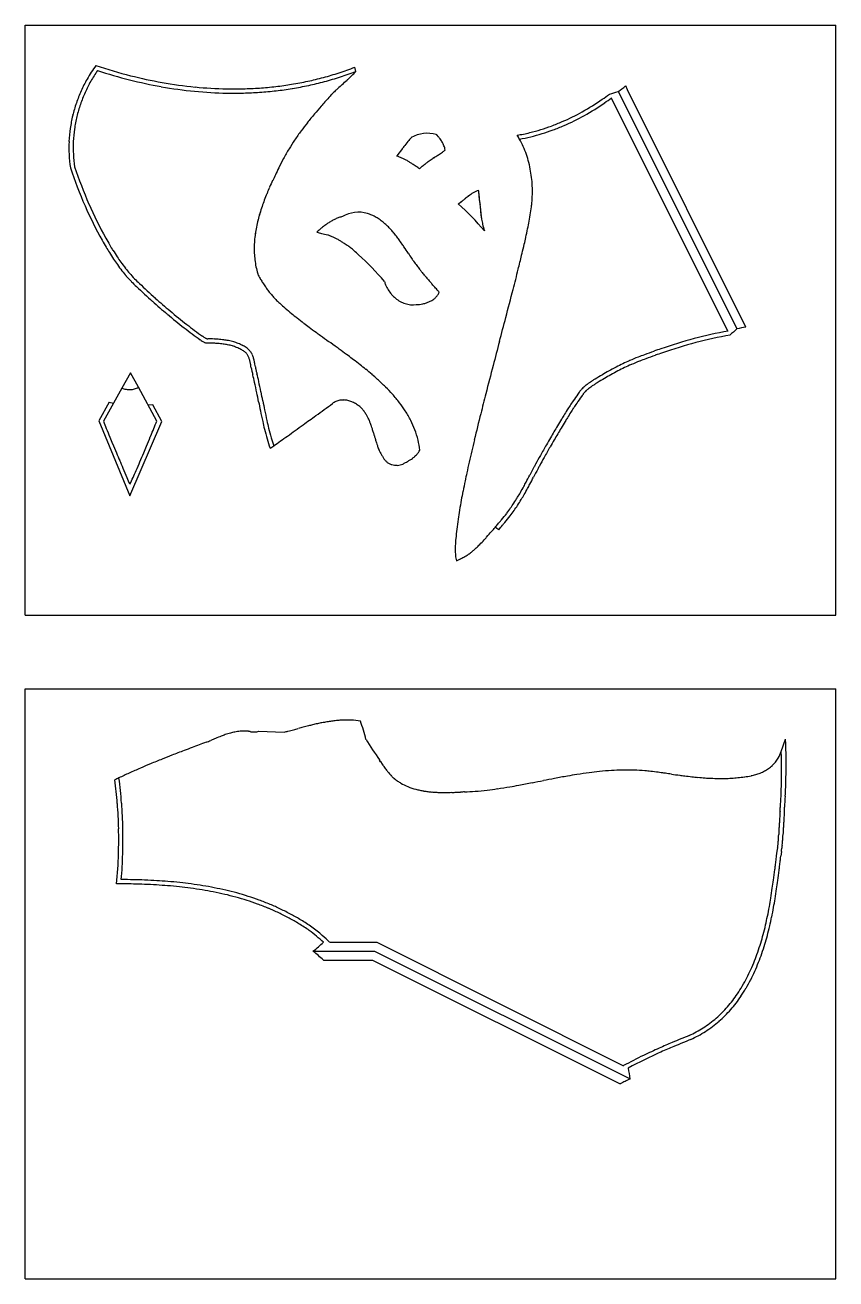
# Model space of a CAD drawing. Header units: millimetres. Extents: x -1311 to 1331, y -6604 to 91.
# Drawn here: x -48 to 1052, y -3204 to -1504 of the extents above; entities that cross this region are included whole.
import ezdxf

# ---------------------------------------------------------------- set-up
doc = ezdxf.new("R2010")
doc.units = ezdxf.units.MM
doc.layers.add('CUT', color=4, linetype='Continuous', lineweight=25, true_color=0x00ffff)

msp = doc.modelspace()

# ---------------------------------------------------------------- linework, layer by layer
at = {"layer": 'CUT'}
for p, q in [((-47.7, -2304.4), (-47.7, -1504.4)), ((-47.7, -1504.4), (1052.3, -1504.4)), ((1052.3, -2304.4), (1052.3, -1504.4)), ((401, -1567.2), (399.5, -1561.5)), ((756.9, -1594.3), (759.5, -1599.6)), ((769.4, -1592.4), (767.1, -1587)), ((930.2, -1914), (769.4, -1592.4)), ((905.9, -1919.4), (747.8, -1603.3)), ((759.5, -1599.6), (917.9, -1916.3)), ((95.2, -1975.7), (83.7, -1996.5)), ((106, -1995.5), (95.2, -1975.7)), ((83.7, -1996.5), (58.6, -2041.5)), ((131.1, -2041.4), (106, -1995.5)), ((66.4, -2015.6), (52.2, -2041)), ((66.4, -2015.6), (72.2, -2017)), ((125.5, -2019.1), (119.3, -2019.8)), ((138.1, -2042.1), (125.5, -2019.1)), ((52.2, -2041), (94.6, -2142.6)), ((94.6, -2142.6), (138.1, -2042.1)), ((-47.7, -2304.4), (1052.3, -2304.4)), ((-47.7, -3204.4), (-47.7, -2404.4)), ((-47.7, -2404.4), (1052.3, -2404.4)), ((1052.3, -3204.4), (1052.3, -2404.4)), ((268.8, -2461.9), (303.9, -2463)), ((978, -2489.4), (983.8, -2472.7)), ((971.9, -2630.6), (972.6, -2624.3)), ((978.4, -2625.1), (977.6, -2631.3)), ((365.6, -2748), (429.5, -2748)), ((429.5, -2748), (764.2, -2915.3)), ((343, -2760.1), (426.6, -2760.1)), ((426.6, -2760.1), (773, -2933.2)), ((357.2, -2772.1), (423.8, -2772.1)), ((423.8, -2772.1), (759.7, -2940.1)), ((-47.7, -3204.4), (1052.3, -3204.4))]:
    msp.add_line(p, q, dxfattribs=at)
for centre, radius, start, end in [((199, -1669.6), 186.7, 143.7786, 150.5211), ((254.3, -941.9), 650.8, 251.557, 255.8849), ((251.9, -1182), 407.3, 288.0934, 291.2611), ((202.5, -1671.6), 190.8, 150.5211, 155.8725), ((202.5, -1671.6), 185, 150.5211, 155.8725), ((199, -1669.6), 180.9, 145.1091, 150.5211), ((254.3, -941.9), 656.6, 251.931, 255.8849), ((245.3, -977.5), 619.9, 255.8849, 259.9542), ((245.3, -977.5), 614.1, 255.8849, 259.9542), ((241.5, -1142.7), 447.9, 279.31, 282.1596), ((245.5, -1161.2), 429, 282.1596, 285.0705), ((247.7, -1169.1), 420.8, 285.0705, 288.0934), ((247.7, -1169.1), 426.6, 285.0705, 288.0934), ((251.9, -1182), 413.1, 288.0934, 291.1653), ((-352.1, -770), 1097.2, 312.0364, 312.4938), ((233.1, -1408.7), 231, 312.4938, 313.4907), ((256.9, -1433.9), 196.3, 313.4907, 315.5678), ((308.5, -1484.4), 124.2, 315.5678, 318.1798), ((203.5, -1672), 191.8, 155.8725, 161.1671), ((203.5, -1672), 186, 155.8725, 161.1671), ((241.1, -1001), 596.1, 259.9542, 264.3444), ((241.1, -1001), 590.3, 259.9542, 264.3444), ((236.1, -1052), 544.8, 264.3444, 268.9367), ((236.1, -1052), 539, 264.3444, 268.9367), ((235.7, -1071.6), 525.1, 268.9367, 271.4031), ((235.7, -1071.6), 519.3, 268.9367, 271.4031), ((236.3, -1097.1), 493.8, 271.4031, 273.9318), ((236.3, -1097.1), 499.6, 271.4031, 273.9318), ((237.2, -1109.4), 481.5, 273.9318, 276.5884), ((237.2, -1109.4), 487.3, 273.9318, 276.5884), ((239.8, -1132.3), 458.5, 276.5884, 279.31), ((239.8, -1132.3), 464.3, 276.5884, 279.31), ((241.5, -1142.7), 453.7, 279.31, 282.1596), ((245.5, -1161.2), 434.8, 282.1596, 285.0705), ((498.7, -1724.4), 181.3, 133.8138, 136.0469), ((525.7, -1752.5), 220.3, 132.6557, 133.8138), ((898.4, -2157), 770.2, 132.0364, 132.6557), ((518.8, -1293.1), 379.7, 304.7472, 306.5872), ((637.1, -1234), 379.7, 286.5429, 288.3899), ((540.5, -1282.3), 379.7, 304.7403, 306.6343), ((203, -1671.9), 191.4, 161.1671, 166.4682), ((203, -1671.9), 185.6, 161.1671, 166.4682), ((790, -1997.3), 580.2, 138.7293, 140.0703), ((941.7, -2130.4), 782.1, 137.5741, 138.7293), ((453.6, -1680.8), 118.5, 136.0469, 138.8088), ((544.7, -1329), 335.5, 299.1736, 304.6235), ((544.7, -1329), 341.3, 299.1736, 304.6246), ((518.8, -1293.1), 385.5, 304.7463, 306.4337), ((201.6, -1671.5), 189.9, 166.4682, 171.8508), ((201.6, -1671.5), 184.1, 166.4682, 171.8508), ((739.5, -1955.1), 514.5, 140.0703, 141.7926), ((561.6, -1359.3), 300.8, 293.4221, 299.1736), ((561.6, -1359.3), 306.6, 293.4221, 299.1736), ((196.8, -1670.8), 185.1, 171.8508, 177.3057), ((196.8, -1670.8), 179.3, 171.8508, 177.3057), ((630.9, -1871.1), 377.2, 143.7116, 146.0361), ((661, -1893.2), 414.5, 141.7926, 143.7116), ((575.4, -1395.9), 261.7, 283.6134, 287.0474), ((573, -1388.1), 269.9, 287.0474, 290.2833), ((573, -1388.1), 275.6, 287.0474, 290.2833), ((567, -1371.8), 287.2, 290.2833, 293.4221), ((567, -1371.8), 293, 290.2833, 293.4221), ((193.6, -1670.7), 181.8, 177.3057, 182.9542), ((193.6, -1670.7), 176, 177.3057, 182.9542), ((581.6, -1838), 317.8, 146.0361, 148.5686), ((841.9, -1963.8), 477.4, 140.8295, 141.8991), ((708.5, -1855.2), 305.3, 139.492, 140.8295), ((498.5, -1697.1), 46, 75.2344, 118.8151), ((225.2, -1893.6), 373.2, 39.5625, 40.2032), ((225.2, -1893.6), 373.3, 39.5628, 40.2032), ((446, -1711.1), 86.8, 38.2337, 39.5625), ((446, -1711.1), 86.8, 38.2344, 39.5628), ((457.1, -1702.4), 72.7, 35.5049, 38.2337), ((457.1, -1702.4), 72.7, 35.5065, 38.2344), ((479.7, -1686.3), 45, 32.0345, 35.5049), ((485.9, -1682.4), 37.7, 26.9764, 32.0345), ((494.6, -1678), 27.9, 21.0995, 26.9764), ((578.8, -1410.1), 247.1, 279.5733, 283.6134), ((515.2, -1719.6), 123.7, 29.3171, 32.1924), ((578.8, -1410.1), 252.9, 280.0816, 283.6134), ((515.2, -1719.6), 123.7, 24.0678, 29.3171), ((575.4, -1395.9), 267.5, 283.6134, 287.0474), ((186.7, -1671), 174.9, 182.9542, 188.8851), ((186.7, -1671), 169.1, 182.9542, 188.7176), ((561.8, -1825.9), 294.6, 148.5686, 151.5182), ((2282.4, -3073), 2295.4, 142.4332, 142.7001), ((2282.4, -3073), 2295.4, 142.4332, 142.7001), ((434, -1748.4), 70.1, 67.8722, 71.3516), ((917.4, -2023), 573.3, 141.8991, 142.4332), ((121, -1106.6), 694.9, 303.9268, 304.3688), ((121.1, -1106.7), 694.8, 303.9268, 304.3688), ((326.1, -1406.4), 331.7, 304.3688, 305.4471), ((326.1, -1406.4), 331.7, 304.3688, 305.4471), ((419.5, -1537.6), 170.7, 305.4471, 306.9504), ((497.3, -1677), 25, 13.786, 21.0995), ((500.2, -1676.2), 22, 5.9806, 13.786), ((506.6, -1723.5), 133.2, 19.0083, 24.0678), ((501.4, -1725.3), 138.7, 14.3321, 19.0083), ((617.4, -1493.9), 637.2, 198.6909, 203.6361), ((617.4, -1493.9), 631.4, 198.7363, 203.6361), ((1100.7, -2097.4), 897.9, 153.5907, 154.2635), ((529.3, -1808.2), 257.6, 151.5182, 154.6725), ((429.4, -1759.9), 82.5, 64.6636, 67.8722), ((425.7, -1767.6), 91, 62.0438, 64.6636), ((413.7, -1790.3), 116.8, 59.731, 62.0438), ((404.5, -1806.1), 135, 58.0344, 59.731), ((369.6, -1861.9), 200.8, 56.6433, 58.0344), ((344.2, -1900.6), 247.2, 55.8554, 56.6433), ((122.8, -2226.9), 641.4, 55.3663, 55.8554), ((556.4, -1776.2), 103.4, 129.1534, 131.8799), ((581.8, -1807.4), 143.6, 126.8399, 129.1534), ((599.9, -1831.5), 173.8, 125.3727, 126.8399), ((699, -1971.1), 345, 124.3313, 125.3727), ((699, -1971.1), 345, 124.3312, 125.3726), ((932.7, -2313.2), 759.3, 123.9268, 124.3313), ((932.8, -2313.3), 759.5, 123.9268, 124.3312), ((490.3, -1728.1), 150.1, 9.8373, 14.3321), ((742, -1925.8), 500.3, 155.1, 156.2618), ((815, -1959.7), 580.7, 154.2635, 155.1), ((484.7, -1729.1), 155.8, 5.6597, 9.8373), ((474.5, -1730.1), 166.1, 1.613, 5.6597), ((597.4, -1863.2), 342.7, 157.5885, 159.261), ((597.4, -1863.2), 342.7, 157.5888, 159.2615), ((635, -1878.8), 383.4, 156.2616, 157.5885), ((635, -1878.8), 383.4, 156.2618, 157.5888), ((605.5, -1805.5), 86.5, 124.0845, 127.2243), ((605.5, -1805.5), 86.4, 124.0827, 127.2232), ((584.6, -1774.7), 49.2, 119.9217, 124.0845), ((580.7, -1767.8), 41.3, 113.7985, 119.9217), ((577, -1759.5), 32.2, 106.8554, 113.7985), ((346.4, -1754.9), 222.8, 5.4771, 6.7562), ((-19, -1789.9), 589.9, 4.691, 5.4771), ((-19, -1789.9), 590, 4.691, 5.4771), ((470.2, -1730.2), 170.4, 357.7625, 1.613), ((568.8, -1515.1), 584.1, 203.6361, 208.7612), ((568.8, -1515.1), 578.3, 203.6361, 208.756), ((513.5, -1832.3), 253.3, 161.1164, 163.3641), ((513.5, -1832.3), 253.3, 161.1173, 163.3655), ((537.3, -1840.5), 278.5, 159.261, 161.1164), ((537.3, -1840.5), 278.5, 159.2615, 161.1173), ((502.5, -1691.3), 67.1, 304.067, 306.8243), ((265.4, -2048.7), 408.1, 40.5618, 47.6943), ((443, -1611.8), 166.4, 306.8243, 308.5748), ((442.9, -1611.7), 166.4, 306.8246, 308.5751), ((264.4, -1387.9), 452.7, 308.5748, 308.8378), ((264.2, -1387.6), 453.1, 308.5751, 308.8378), ((893.6, -2169.4), 550.6, 128.6216, 128.8378), ((893.2, -2168.9), 549.9, 128.6213, 128.8378), ((701.1, -1928.4), 242.1, 128.0444, 128.6216), ((701, -1928.3), 242, 128.0438, 128.6213), ((625.8, -1832.2), 119.9, 127.2243, 128.0444), ((625.7, -1832.1), 119.9, 127.2232, 128.0438), ((-1586.5, -1918.6), 2162.7, 4.6045, 4.691), ((-1587.2, -1918.6), 2163.4, 4.6045, 4.691), ((1751.5, -1649.7), 1186.2, 184.6045, 184.7623), ((1751.3, -1649.7), 1185.9, 184.6045, 184.7623), ((1199, -1695.8), 631.7, 184.7623, 185.1038), ((1198.9, -1695.8), 631.6, 184.7623, 185.1039), ((246.2, -1696.1), 396.8, 350.899, 352.4224), ((464.5, -1730), 176.1, 353.9746, 357.7625), ((473.7, -1820.4), 211.8, 163.3641, 165.8223), ((473.7, -1820.4), 211.7, 163.3655, 165.8242), ((403.7, -1832.5), 71.8, 115.0961, 118.9952), ((401.2, -1827.1), 65.9, 110.4655, 115.0961), ((398, -1818.5), 56.6, 105.4699, 110.4655), ((405, -1804.2), 46, 75.2344, 118.8151), ((396.4, -1820.8), 64.3, 65.758, 71.5849), ((395.7, -1822.3), 66, 60.0049, 65.758), ((394.3, -1824.7), 68.8, 54.7123, 60.0049), ((910.2, -1721.6), 341.7, 185.1038, 185.568), ((910.2, -1721.6), 341.7, 185.1039, 185.5682), ((822, -1730.1), 253.2, 185.568, 187.2381), ((822, -1730.1), 253.1, 185.5682, 187.2384), ((720.1, -1743.1), 150.5, 187.2381, 189.4046), ((697.3, -1746.9), 127.3, 189.4046, 192.5471), ((157.2, -1681.9), 487, 349.5239, 350.899), ((429.6, -1810.8), 166.5, 168.7303, 171.875), ((429.5, -1810.8), 166.5, 168.7324, 171.8774), ((457.2, -1816.3), 194.8, 165.8223, 168.7303), ((457.2, -1816.3), 194.7, 165.8242, 168.7324), ((462, -1911.6), 170.3, 130.1465, 131.9809), ((437.5, -1882.6), 132.3, 128.0654, 130.1465), ((428.9, -1871.6), 118.4, 125.451, 128.0654), ((415.8, -1853.2), 95.8, 122.5445, 125.451), ((410.9, -1845.5), 86.7, 118.9952, 122.5445), ((388.4, -1833.1), 79, 49.7753, 54.7123), ((383.4, -1839), 86.7, 45.6807, 49.7753), ((367.5, -1855.2), 109.5, 42.0362, 45.6807), ((355.8, -1865.8), 125.3, 39.2744, 42.0362), ((667.4, -1753.5), 96.7, 192.5473, 197.9177), ((-91.4, -1632.2), 740.5, 347.5235, 348.4485), ((97.4, -1670.8), 547.8, 348.4485, 349.5239), ((625.1, -1470.7), 654.9, 209.8055, 210.7542), ((625.1, -1470.7), 649.1, 209.8101, 210.7542), ((399.7, -1807.7), 136.5, 175.5052, 179.3714), ((418.1, -1809.1), 155, 171.875, 175.5027), ((418.1, -1809.1), 155, 171.8774, 175.5052), ((407.2, -1592.9), 201, 252.9137, 254.8039), ((446.4, -1448.4), 350.7, 254.8039, 256.2348), ((340.5, -1855.5), 70.1, 67.8722, 71.3516), ((335.9, -1866.9), 82.5, 64.6636, 67.8722), ((332.2, -1874.7), 91, 62.0438, 64.6636), ((320.1, -1897.4), 116.8, 59.731, 62.0438), ((310.9, -1913.2), 135, 58.0344, 59.731), ((276.1, -1969), 200.8, 56.6433, 58.0344), ((250.6, -2007.7), 247.2, 55.8554, 56.6433), ((317.9, -1896.8), 174.3, 36.9327, 39.2744), ((289.5, -1918.2), 209.8, 35.3788, 36.9327), ((165.6, -2006.1), 361.7, 34.1954, 35.3788), ((-855.6, -1455.9), 1524.8, 346.4241, 346.8989), ((-228.5, -1601.9), 881, 346.8989, 347.5235), ((419, -1593.3), 415.2, 210.7542, 211.943), ((367.7, -1625.2), 354.7, 211.943, 213.629), ((419, -1593.3), 409.4, 210.7542, 211.943), ((367.7, -1625.2), 348.9, 211.943, 213.629), ((296.6, -1672.5), 263.5, 213.629, 215.569), ((392.5, -1807.6), 129.3, 179.3714, 183.6725), ((382.2, -1808.3), 119, 183.6725, 188.1564), ((29.3, -2334), 641.4, 55.3663, 55.8554), ((225.4, -2008.6), 263.3, 48.8215, 50.2249), ((130.1, -2117.6), 408.1, 47.6943, 48.8215), ((130.1, -2117.6), 408.1, 40.6145, 47.6943), ((194.5, -1986.5), 326.8, 33.7247, 34.1954), ((-3669.4, -4565.8), 4972.5, 33.604, 33.7247), ((1127.5, -1378.3), 786.9, 213.604, 214.1979), ((-40822.8, 8326.9), 42671.9, 346.22255, 346.24855), ((-283.3, -1594.1), 936, 346.2486, 346.4241), ((296.6, -1672.5), 269.3, 213.629, 215.569), ((273.4, -1689.2), 240.7, 215.569, 218.0272), ((273.4, -1689.2), 234.9, 215.569, 218.0272), ((239.5, -1715.7), 191.9, 218.0272, 220.747), ((379, -1808.7), 115.8, 188.1564, 192.893), ((376.3, -1809.4), 113, 192.8917, 197.6882), ((721.6, -1654.1), 296.2, 214.1979, 215.166), ((672, -1689), 235.5, 215.166, 216.9453), ((604.1, -1740.1), 150.5, 216.9453, 219.1708), ((606.2, -1747.1), 147.8, 216.5687, 218.3852), ((-3313.1, -853.4), 4055.2, 345.5858, 345.9844), ((239.5, -1715.7), 197.7, 218.0272, 220.747), ((227.6, -1725.9), 182, 220.747, 223.9789), ((227.6, -1725.9), 176.2, 220.747, 223.9789), ((210.6, -1742.4), 158.3, 223.9789, 227.4278), ((210.6, -1742.4), 152.5, 223.9789, 227.4529), ((512.1, -1704.2), 280.6, 209.8043, 211.1211), ((452.6, -1740.2), 211, 211.1211, 212.6395), ((480.9, -1840.5), 42.6, 195.5518, 201.9572), ((656.6, -1707.2), 212.2, 218.3852, 219.9016), ((692.8, -1676.9), 259.3, 219.9016, 220.8176), ((929.1, -1472.8), 571.6, 220.8176, 221.4347), ((1803.8, -700.6), 1738.4, 221.4347, 221.6044), ((842, -1077.4), 1075.3, 226.624, 228.199), ((840.6, -1078.8), 1067.5, 226.621, 228.1997), ((433, -1752.7), 187.8, 212.6395, 214.5716), ((403.9, -1772.8), 152.4, 214.5716, 216.7165), ((393.3, -1780.7), 139.2, 216.7165, 219.2956), ((377.1, -1793.9), 118.3, 219.2956, 222.0934), ((484.5, -1839.1), 46.5, 201.9572, 211.4864), ((485, -1838.7), 47.1, 211.4864, 220.7956), ((483.5, -1840.1), 45, 220.7956, 230.3177), ((-11.3, -2312.4), 689, 41.1761, 41.6044), ((218.5, -2111.5), 383.8, 40.2938, 41.1761), ((349.7, -2000.2), 211.8, 39.1061, 40.2938), ((497.3, -1860.8), 17.7, 325.704, 333.4324), ((498.5, -1861.4), 16.4, 333.4324, 341.4746), ((-6975.1, 87.8), 7836.1, 345.29902, 345.58579), ((703.5, -1232.1), 867.7, 228.1997, 229.9567), ((703.5, -1232.1), 861.9, 228.1997, 229.9567), ((371.1, -1799.3), 110.2, 222.0934, 225.3173), ((362.3, -1808.2), 97.7, 225.3173, 228.7414), ((568, -1582.6), 403, 227.9112, 229.336), ((481.9, -1842), 42.5, 230.3177, 240.8515), ((479.3, -1846.6), 37.2, 240.8515, 252.1138), ((478.6, -1848.9), 34.8, 252.1138, 277.1034), ((481.6, -1834.6), 48.9, 271.4569, 282.3938), ((481.9, -1835.8), 47.7, 282.3938, 288.2635), ((484.1, -1842.6), 40.5, 288.2635, 294.629), ((486.3, -1847.4), 35.2, 294.629, 302.8861), ((491.7, -1855.7), 25.3, 302.8861, 312.6248), ((493.8, -1857.9), 22.3, 312.6248, 318.9004), ((496.3, -1860.1), 19, 318.9004, 325.704), ((654.9, -1290.1), 792, 229.9567, 232.0752), ((654.9, -1290.1), 786.2, 229.9567, 232.0752), ((621.3, -1520.6), 484.8, 229.336, 230.635), ((655.6, -1478.8), 538.9, 230.635, 231.6785), ((756.3, -1351.3), 701.3, 231.6785, 232.5933), ((-15096.7, 2218.7), 16232.6, 345.18001, 345.29902), ((581.5, -1384.3), 672.6, 232.0752, 234.3856), ((581.5, -1384.3), 666.8, 232.0752, 234.3756), ((826.5, -1259.6), 816.8, 232.5933, 233.25), ((1094.5, -900.7), 1264.7, 233.25, 233.7777), ((1252.9, -684.4), 1532.8, 233.7777, 234.0481), ((1010.7, -2503.2), 593.1, 100.1741, 109.2692), ((1310, -2353.5), 587.3, 131.8963, 133.1226), ((1032.3, -2492.3), 587.3, 100.0075, 101.2338), ((169.7, -1961.7), 36.7, 53.7972, 56.7741), ((205.7, -1912.6), 24.2, 233.7972, 240.2878), ((169.7, -1961.7), 42.5, 53.7972, 56.6048), ((202.2, -1918.7), 17.2, 240.2878, 246.076), ((205.7, -1912.6), 18.4, 233.7972, 240.2878), ((200.6, -1922.3), 13.3, 246.076, 253.2162), ((202.2, -1918.7), 11.4, 240.2878, 246.076), ((200.3, -1923.2), 12.3, 253.2162, 262.6262), ((200.6, -1922.3), 7.48, 246.076, 253.2162), ((200.3, -1923.2), 6.53, 253.2162, 262.6262), ((200.2, -1923.9), 11.6, 262.6262, 265.5787), ((190.3, -2300), 364.6, 87.1561, 88.5774), ((200.2, -1923.9), 5.78, 262.6262, 272.6324), ((190.3, -2300), 370.4, 87.1561, 88.4206), ((199.7, -2111.2), 175.6, 85.3493, 87.1561), ((199.7, -2111.2), 181.4, 85.3493, 87.1561), ((202.3, -2078.5), 142.8, 82.4196, 85.3493), ((202.3, -2078.5), 148.6, 82.4196, 85.3493), ((208.4, -2032.4), 96.3, 78.886, 82.4196), ((208.4, -2032.4), 102.1, 78.886, 82.4196), ((211.3, -2018.1), 81.8, 74.035, 78.886), ((211.3, -2018.1), 87.6, 74.035, 78.886), ((216.9, -1998.3), 66.9, 68.4852, 74.035), ((219.4, -1992), 60.1, 61.6198, 68.4852), ((3616.9, 2575.1), 5559.3, 234.0481, 234.1901), ((-3808.5, -7716.7), 7131.5, 54.07537, 54.19006), ((18450.6, -6657.4), 18469.1, 165.18001, 165.28461), ((1010.7, -2503.2), 587.3, 100.0075, 109.2692), ((216.9, -1998.3), 61.1, 68.4852, 74.035), ((219.4, -1992), 54.3, 61.6198, 68.4852), ((223.3, -1984.7), 46.1, 55.2506, 61.6198), ((223.3, -1984.7), 51.9, 54.2312, 61.6198), ((241.2, -1959.5), 15.2, 46.9609, 56.2327), ((241.4, -1959.3), 14.9, 40.4344, 46.9609), ((240.9, -1959.7), 15.5, 34.2708, 40.4344), ((241.2, -1959.5), 21, 46.9609, 53.4436), ((238.5, -1961.3), 18.4, 28.4865, 34.2708), ((236.4, -1962.4), 20.8, 23.6881, 28.4865), ((241.4, -1959.3), 20.7, 40.4344, 46.9609), ((229.8, -1965.4), 28.1, 19.4359, 23.6881), ((240.9, -1959.7), 21.3, 34.2708, 40.4344), ((238.5, -1961.3), 24.2, 28.4865, 34.2708), ((236.4, -1962.4), 26.6, 23.6881, 28.4865), ((229.8, -1965.4), 33.9, 19.4359, 23.6881), ((224.9, -1967.1), 39, 16.2564, 19.4359), ((-555.7, -3227.1), 1587.4, 53.8323, 54.0754), ((-409.8, -3027.6), 1340.2, 53.3319, 53.8323), ((-115.5, -2632.3), 847.4, 52.7026, 53.3319), ((932.7, -2332.1), 405.7, 111.5095, 113.2608), ((966.2, -2417.1), 497, 110.4573, 111.5095), ((1179.1, -2987.7), 1106, 109.7519, 110.4573), ((1179.1, -2987.7), 1100.2, 109.7519, 110.4573), ((1215.3, -3088.4), 1213.1, 109.2692, 109.7519), ((1215.3, -3088.4), 1207.3, 109.2692, 109.7519), ((224.9, -1967.1), 33.2, 16.2564, 19.4359), ((209.4, -1971.6), 49.4, 13.5825, 16.2564), ((198, -1974.4), 61.1, 11.8421, 13.5825), ((147.5, -1984.9), 112.7, 10.5339, 11.8421), ((184.9, -1978), 74.7, 10.0494, 10.5339), ((-2553.4, -2463.3), 2855.6, 9.9682, 10.0494), ((484.3, -1929.4), 228.7, 189.9682, 190.7155), ((352.2, -1954.4), 94.2, 190.7155, 191.9022), ((209.4, -1971.6), 55.1, 13.5825, 16.2564), ((198, -1974.4), 66.9, 11.8421, 13.5825), ((147.5, -1984.9), 118.5, 10.5339, 11.8421), ((184.9, -1978), 80.5, 10.0494, 10.5339), ((-2553.4, -2463.3), 2861.4, 9.9682, 10.0494), ((484.3, -1929.4), 222.9, 189.9682, 190.7155), ((352.2, -1954.4), 88.4, 190.7155, 191.9022), ((-40.9, -2534.3), 724.3, 51.8154, 52.7026), ((65.5, -2399.1), 552.2, 50.7992, 51.8154), ((101.3, -2355.2), 495.6, 49.5274, 50.7992), ((8616.8, -4074.8), 8301.8, 165.28461, 165.55697), ((916.4, -2280.9), 352.4, 117.4405, 119.2907), ((882.5, -2215.6), 278.8, 115.3606, 117.4405), ((882.5, -2215.6), 273, 115.3606, 117.4405), ((884, -2218.6), 282.2, 113.2608, 115.3606), ((884, -2218.6), 276.4, 113.2608, 115.3606), ((932.7, -2332.1), 399.9, 111.5095, 113.2608), ((966.2, -2417.1), 491.2, 110.4573, 111.5095), ((334.1, -1958.2), 75.7, 191.9022, 194.0612), ((309.5, -1964.3), 50.3, 194.0612, 196.625), ((-103.2, -2072.1), 376.3, 12.7943, 14.3665), ((-425.4, -2145.3), 706.6, 11.6299, 12.7943), ((334.1, -1958.2), 69.9, 191.9022, 194.0612), ((309.5, -1964.3), 44.5, 194.0612, 196.7671), ((-103.2, -2072.1), 382.1, 12.7943, 14.3842), ((-425.4, -2145.3), 712.4, 11.6299, 12.7943), ((156.7, -2290.3), 410.2, 48.1296, 49.5274), ((246.4, -2191.2), 276.6, 45.155, 48.2648), ((790.4, -2095.2), 128.3, 123.5883, 125.3421), ((806.3, -2119.2), 157, 122.5497, 123.5883), ((919, -2295.7), 366.5, 121.8698, 122.5497), ((1024.9, -2466), 567, 120.6905, 121.8698), ((1024.9, -2466), 561.2, 120.6905, 121.8698), ((940.9, -2324.5), 402.4, 119.2907, 120.6905), ((940.9, -2324.5), 396.6, 119.2907, 120.6905), ((916.4, -2280.9), 346.6, 117.4405, 119.2907), ((94.8, -1970.6), 28.2, 246.721, 258.8709), ((94.2, -1973.6), 25.1, 258.8709, 271.7349), ((94.3, -1975.5), 23.2, 271.7349, 286.408), ((94.8, -1977.4), 21.3, 286.408, 301.7255), ((-1058, -2275.5), 1352.5, 11.1009, 11.6299), ((-1058, -2275.5), 1358.3, 11.1009, 11.6299), ((281.6, -2155.8), 226.6, 41.7195, 45.155), ((298.3, -2140.9), 204.3, 37.4987, 41.7195), ((4616.9, -3044.6), 4171.3, 165.557, 165.9412), ((1461.5, -2538.5), 928, 144.8874, 145.5854), ((892.9, -2138.6), 232.9, 144.1497, 144.8874), ((756.7, -2040.3), 64.9, 142.7525, 144.1497), ((747.4, -2033.1), 53.2, 140.0115, 142.7525), ((732.8, -2020.9), 34.1, 136.5903, 140.0115), ((892.9, -2138.6), 227.1, 144.1497, 144.8874), ((733.1, -2021.2), 34.5, 131.3302, 136.5903), ((756.7, -2040.3), 59.1, 142.7525, 144.1497), ((747.4, -2033.1), 47.4, 140.0115, 142.7525), ((752.1, -2042.8), 63.3, 127.4486, 131.3302), ((732.8, -2020.9), 28.3, 136.5903, 140.0115), ((733.1, -2021.2), 28.7, 131.3302, 136.5903), ((767.7, -2063.1), 88.9, 125.3421, 127.4486), ((752.1, -2042.8), 57.5, 127.4486, 131.3302), ((767.7, -2063.1), 83.1, 125.3421, 127.4486), ((790.4, -2095.2), 122.5, 123.5883, 125.3421), ((806.3, -2119.2), 151.2, 122.5497, 123.5883), ((919, -2295.7), 360.7, 121.8698, 122.5497), ((2529.3, -1571.6), 2303.2, 191.1009, 191.4137), ((2529.3, -1571.6), 2297.4, 191.1009, 191.4137), ((-4844.6, 5119.6), 8838.8, 305.97, 306.15001), ((382.8, -2034.6), 21.7, 113.8208, 128.2722), ((383.2, -2035.5), 22.7, 99.7154, 113.8208), ((383.6, -2037.9), 25.1, 87.7799, 99.7154), ((383.4, -2044), 31.3, 77.0865, 87.7799), ((382.6, -2047.3), 34.6, 68.1902, 77.0865), ((381.1, -2051), 38.6, 59.768, 68.1902), ((381.1, -2051.2), 38.8, 51.3714, 59.768), ((383.7, -2047.8), 34.6, 42.469, 51.3714), ((328.9, -2117.4), 165.7, 32.8126, 37.4987), ((1028, -2241.5), 402.6, 146.6466, 147.681), ((1027.2, -2240.9), 401.6, 145.5854, 146.6466), ((1027.2, -2240.9), 395.8, 145.5854, 146.6466), ((1461.5, -2538.5), 922.2, 144.8874, 145.5854), ((1158.5, -1848.3), 904.8, 191.4137, 192.3592), ((1158.5, -1848.3), 899, 191.4137, 192.3592), ((-2721.1, 2193.5), 5223.3, 305.7358, 305.97), ((375.1, -2056.5), 46.8, 37.68, 43.1402), ((371.5, -2059.3), 51.3, 32.4644, 37.68), ((368.1, -2061.5), 55.4, 28.0025, 32.4644), ((355.9, -2067.9), 69.1, 24.0086, 28.0025), ((346.6, -2072.1), 79.3, 21.0165, 24.0086), ((342.7, -2108.5), 149.3, 27.0656, 32.8126), ((3912.5, -2868.2), 3445.2, 165.9412, 166.5492), ((2784.8, -3305.6), 2456.5, 148.9571, 149.2012), ((1326.1, -2427.7), 754, 148.5165, 148.9571), ((1209.2, -2356.1), 617, 147.681, 148.5165), ((1326.1, -2427.7), 748.2, 148.5165, 148.9571), ((1209.2, -2356.1), 611.2, 147.681, 148.5165), ((1028, -2241.5), 396.8, 146.6466, 147.681), ((922.1, -1704.3), 927, 201.3292, 201.9867), ((1260.8, -1567.5), 1292.3, 201.9867, 202.5436), ((-204340.2, 81822.8), 221001.6, 337.693325, 337.698933), ((699.1, -1949), 434.5, 192.3592, 193.7285), ((624.7, -1967.2), 357.8, 193.7285, 195.9452), ((699.1, -1949), 428.7, 192.3592, 193.7285), ((624.7, -1967.2), 352, 193.7285, 195.9452), ((-2245.9, 1533.1), 4409.8, 305.3934, 305.7358), ((313.3, -2084.9), 115, 18.5314, 21.0165), ((288.1, -2093.3), 141.6, 17.0316, 18.5314), ((133.3, -2140.7), 303.5, 16.0072, 17.0316), ((365.6, -2096.8), 123.6, 20.7472, 27.0656), ((374.5, -2093.4), 114, 13.3731, 20.7472), ((4058.3, -4064.8), 3939.2, 149.2012, 149.4733), ((4058.3, -4064.8), 3933.4, 149.2012, 149.4733), ((2784.8, -3305.6), 2450.7, 148.9571, 149.2012), ((1508.9, -1464.6), 1560.9, 202.5436, 202.8998), ((2850.1, -898), 3016.9, 202.8998, 203.156), ((-3237.1, -679.6), 3633, 337.4105, 337.6197), ((-1063.5, -1574.7), 1282.3, 337.6197, 337.6933), ((525.8, -1995.4), 255, 195.9452, 198.9619), ((525.8, -1995.4), 249.2, 195.9452, 198.5797), ((-1596.4, 619), 3288.4, 304.9968, 305.3934), ((-343.9, -2277.6), 800, 15.6801, 16.0072), ((855.1, -1941), 445.5, 195.6801, 196.2675), ((653.8, -1999.8), 235.7, 196.2675, 197.5502), ((549.1, -2032.9), 125.9, 197.5502, 199.3051), ((385.6, -2090.8), 102.6, 5.5998, 13.3731), ((2953, -2638.7), 2458.6, 166.5492, 167.2689), ((1647.5, -2645.6), 1141.6, 149.9297, 150.7528), ((1870.3, -2774.5), 1399, 149.4733, 149.9297), ((1870.3, -2774.5), 1393.2, 149.4733, 149.9297), ((5813.7, 369.5), 6240.1, 203.15604, 203.26254), ((-1322.3, -1479), 1558.1, 336.1698, 337.1336), ((-1796.7, -1278.9), 2072.9, 337.1336, 337.4105), ((-1596.4, 619), 3288.4, 304.8916, 304.9968), ((528.4, -2040.2), 104, 199.3051, 202.0286), ((501.3, -2051.1), 74.7, 202.0286, 205.2422), ((493.4, -2054.8), 66, 205.2422, 209.3963), ((483.3, -2060.5), 54.4, 209.3963, 213.9716), ((455, -2081.9), 19, 208.258, 219.7292), ((449.1, -2053.2), 48.2, 306.4873, 311.3231), ((457.4, -2062.7), 35.5, 311.3231, 316.9575), ((460.8, -2065.9), 30.9, 316.9575, 324.3641), ((465.9, -2069.5), 24.6, 324.3641, 332.6531), ((1320.9, -2462.7), 767.3, 150.7528, 151.7569), ((1320.9, -2462.7), 761.5, 150.7528, 151.7569), ((1647.5, -2645.6), 1135.8, 149.9297, 150.7528), ((-6487.9, -4918.9), 7150.1, 23.1696, 23.26254), ((-2861.6, -3366.9), 3205.6, 22.9269, 23.1696), ((455.2, -2081.7), 19.3, 219.7292, 231.1129), ((455.5, -2081.3), 19.9, 231.1129, 241.9787), ((456.1, -2080.3), 21, 241.9787, 252.5554), ((456.2, -2079.8), 21.5, 252.5554, 273.0328), ((456.2, -2080.4), 21, 273.0328, 293.7863), ((386.8, -1944.9), 173.2, 296.7411, 298.1707), ((422.7, -2012.1), 97, 298.1707, 300.0809), ((430.9, -2026.2), 80.7, 300.0809, 303.0004), ((444.1, -2046.4), 56.6, 303.0004, 306.4873), ((2839.3, -2611.4), 2341.7, 167.3083, 167.6722), ((4464.3, -4120.6), 4321.1, 152.1778, 152.3414), ((4464.3, -4120.6), 4315.3, 152.1778, 152.3414), ((1220.1, -2408.5), 652.9, 151.7569, 152.1778), ((1220.1, -2408.5), 647.1, 151.7569, 152.1778), ((-1389.7, -2744.4), 1607.5, 22.5841, 22.9269), ((-756.9, -1728.7), 940, 334.9289, 336.1698), ((1699.8, -2364.1), 1175.6, 168.1443, 168.8332), ((1911.2, -2408.5), 1391.7, 167.6722, 168.1443), ((111.1, -1847.3), 589.9, 331.3831, 331.9912), ((-938.9, -1288.8), 1779.2, 331.9912, 332.3414), ((-938.9, -1288.8), 1785, 331.9912, 332.3414), ((1406.6, -2306.3), 876.9, 168.8332, 169.6307), ((350.5, -1981.6), 315.4, 328.8596, 330.2533), ((207.6, -1900), 480, 330.2533, 331.3831), ((350.5, -1981.6), 321.2, 328.8596, 330.2533), ((207.6, -1900), 485.8, 330.2533, 331.3831), ((111.1, -1847.3), 595.7, 331.3831, 331.9912), ((1312.1, -2289), 780.7, 169.6307, 170.6466), ((439.8, -2038.1), 209.7, 324.7437, 326.9341), ((388.1, -2004.4), 271.4, 326.9341, 328.8596), ((439.8, -2038.1), 215.5, 324.7437, 326.9341), ((388.1, -2004.4), 277.2, 326.9341, 328.8596), ((1117.3, -2257.9), 583.5, 171.7717, 173.1149), ((1169.6, -2265.5), 636.4, 170.6466, 171.7717), ((256, -1892), 444.5, 319.8265, 320.4076), ((334.8, -1957.2), 342.3, 320.4076, 322.322), ((334.8, -1957.2), 348.1, 320.4076, 322.322), ((436.4, -2035.6), 213.9, 322.322, 324.7437), ((436.4, -2035.6), 219.7, 322.322, 324.7437), ((1034.2, -2247.9), 499.8, 173.1149, 174.5661), ((-344.3, -1384.8), 1230.3, 318.5859, 319.0696), ((-2949.6, 874.4), 4678.8, 319.0696, 319.158), ((-30, -1649.5), 819.5, 319.158, 319.3692), ((461.5, -2369.3), 224.5, 53.5705, 55.0667), ((47.3, -1715.8), 717.7, 319.3692, 319.8265), ((47.3, -1715.8), 723.5, 319.185, 319.8265), ((256, -1892), 450.3, 319.8265, 320.4076), ((687.8, -2216.2), 151.9, 176.9333, 178.4918), ((722.1, -2218.1), 186.3, 176.0138, 176.9333), ((968.5, -2235.2), 433.3, 175.4108, 176.0138), ((463.2, -2104.2), 148.8, 312.8552, 315.4736), ((403.1, -2045.1), 233.1, 315.4736, 317.5655), ((371.1, -2015.8), 276.5, 317.5655, 318.5859), ((639.8, -2215), 103.9, 178.4918, 180.3759), ((626, -2215.1), 90.1, 180.3759, 182.9242), ((606.3, -2216.1), 70.4, 182.9242, 185.8081), ((599.6, -2216.8), 63.7, 185.8081, 189.345), ((497.8, -2133.6), 104.7, 295.7271, 297.6593), ((515.5, -2167.4), 66.7, 297.6593, 300.0811), ((516.2, -2168.5), 65.3, 300.0811, 304.1121), ((506.9, -2154.8), 81.9, 304.1121, 307.711), ((500, -2145.9), 93.1, 307.711, 310.4796), ((478.4, -2120.6), 126.4, 310.4796, 312.8552), ((590.1, -2218.3), 54, 189.345, 193.1863), ((329.1, -1768.8), 506.7, 294.2884, 294.7673), ((488.5, -2114.3), 126.2, 294.7673, 295.7271), ((392.4, -2628.6), 182, 95.5436, 97.7003), ((389.7, -2601.2), 154.5, 93.2026, 95.5436), ((388.8, -2585.5), 138.8, 87.5162, 93.2026), ((389.9, -2562), 115.3, 81.2762, 87.5162), ((261.9, -2577.9), 117.8, 105.2717, 108.9594), ((252.1, -2541.9), 80.4, 100.8086, 105.2717), ((250.2, -2531.9), 70.2, 94.8868, 100.8086), ((249.1, -2519.6), 57.9, 88.3663, 94.8868), ((251.1, -2484), 22.3, 86.0575, 90.7957), ((249.3, -2510.4), 48.8, 82.8566, 86.0575), ((239.3, -2589.9), 128.8, 81.8414, 82.8566), ((267.9, -2390.5), 72.6, 261.8414, 263.6417), ((264, -2425.4), 37.5, 263.6417, 267.6948), ((263.3, -2443.4), 19.4, 267.6948, 273.3254), ((263.5, -2446.8), 16.1, 273.3254, 281.9211), ((264.2, -2450), 12.8, 281.9211, 291.5746), ((172.3, -1926.9), 552, 283.7897, 284.3374), ((3.9, -1268.1), 1232, 284.3374, 284.7041), ((-646.2, 1209.4), 3793.4, 284.7041, 284.8035), ((707.1, -3911.3), 1503.1, 104.5526, 104.8035), ((541.1, -3271.9), 842.5, 104.0396, 104.5526), ((450.1, -2907.9), 467.3, 103.3508, 104.0396), ((432.1, -2832.2), 389.5, 102.3054, 103.3508), ((409.4, -2728), 282.9, 101.0787, 102.3054), ((402.9, -2695.2), 249.4, 99.483, 101.0787), ((394.8, -2646.3), 199.8, 97.7003, 99.483), ((149.8, -2539), 273.1, 14.0092, 19.4435), ((3047.7, -10142.6), 8178.3, 110.39271, 110.53497), ((59, -2131.6), 372.2, 291.9182, 292.9837), ((600.8, -3408.9), 1015.3, 112.5931, 112.9837), ((336.4, -2773.5), 327, 111.1386, 112.5931), ((271, -2604.3), 145.7, 108.9594, 111.1386), ((1238.4, -1956.2), 972.2, 212.1032, 214.0692), ((370.5, -2507.1), 614.3, 358.2929, 3.2143), ((677, -3846), 1450.2, 111.2429, 111.8088), ((947.2, -4541.1), 2195.9, 110.7831, 111.2429), ((1122, -5001.6), 2688.5, 110.535, 110.7831), ((936.5, -2476.1), 43.6, 320.8472, 329.4002), ((937.8, -2476.8), 42.2, 329.4002, 342.6231), ((406.2, -2518.2), 572.5, 356.8453, 2.8813), ((456.4, -3312.4), 872.7, 113.4718, 114.5686), ((494.5, -3400.2), 968.4, 112.5872, 113.4718), ((603.1, -3661.2), 1251.1, 111.8088, 112.5872), ((1238.4, -1956.2), 972.2, 214.0692, 214.3879), ((-322.1, -3017.9), 915.1, 34.2286, 34.3979), ((810.3, -2249.2), 453.5, 214.3879, 214.7863), ((628.2, -2375.7), 231.8, 214.7863, 215.3435), ((577.3, -2411.8), 169.3, 215.3435, 217.425), ((520, -2455.6), 97.3, 217.425, 220.1714), ((775, -2942.3), 428, 93.637, 95.8114), ((769.9, -2861.8), 347.3, 91.2231, 93.637), ((769.3, -2834), 319.5, 88.3612, 91.2231), ((770.4, -2793.5), 279, 85.2985, 88.3612), ((733.3, -3090.4), 578.1, 83.2637, 84.0465), ((927.8, -2464.6), 58.2, 292.0147, 298.5236), ((930.3, -2469.2), 53, 298.5236, 305.3435), ((931.9, -2471.5), 50.2, 305.3435, 312.902), ((935.1, -2474.9), 45.4, 312.902, 320.8472), ((395.5, -3179.3), 726.4, 115.7707, 116.2529), ((-522.3, -2606.2), 601.6, 4.4369, 7.476), ((395.5, -3179.3), 726.4, 114.5686, 115.7707), ((-522.3, -2606.2), 607.4, 4.4369, 7.6593), ((507.4, -2466.3), 80.7, 220.1714, 224.3157), ((491.6, -2481.7), 58.6, 224.3157, 229.1789), ((487.3, -2486.7), 52.1, 229.1789, 235.372), ((482.8, -2493.1), 44.2, 235.372, 242.0926), ((501.8, -2462.5), 80.2, 240.3301, 247.9232), ((247.5, -466.2), 2102.4, 280.2669, 280.7691), ((-522.3, 3580.9), 6222.1, 280.76905, 280.91121), ((1151.6, -5102.5), 2621.1, 100.5737, 100.9112), ((936.8, -3951.9), 1450.7, 99.8737, 100.5737), ((825, -3309.4), 798.5, 98.9301, 99.8737), ((804.3, -3177.6), 665.1, 97.4945, 98.9301), ((780.6, -2997.8), 483.8, 95.8114, 97.4945), ((688.2, -3472.4), 962.8, 82.657, 83.2637), ((647.1, -3791.2), 1284.2, 82.4835, 82.657), ((520.6, -4750.4), 2251.7, 82.3525, 82.4835), ((685.9, -3519.3), 1009.5, 82.3058, 82.3525), ((-12687.2, -102503.7), 100893.2, 82.301108, 82.305782), ((1190.5, 152.3), 2696.6, 262.3011, 262.5427), ((962.7, -1587.6), 941.9, 262.5427, 262.9516), ((941.2, -1761.7), 766.4, 262.9516, 263.6972), ((912.8, -2018.7), 507.9, 263.6972, 264.6132), ((906.2, -2088.8), 437.4, 264.6132, 265.8753), ((899, -2188.9), 337.1, 265.8753, 267.3129), ((897.4, -2223), 302.9, 267.3129, 269.1051), ((896.6, -2275.1), 250.8, 269.1051, 271.0746), ((896.9, -2294.4), 231.5, 271.0746, 273.3917), ((898.7, -2324.4), 201.4, 273.3917, 275.8757), ((899.9, -2335.7), 190.1, 275.8757, 278.6662), ((902.4, -2352.6), 173.1, 278.6662, 281.5912), ((926.3, -2460.3), 62.7, 279.9823, 285.9408), ((927, -2462.6), 60.3, 285.9408, 292.0147), ((406.2, -2518.2), 578.3, 356.8453, 359.2858), ((506.9, -2450), 93.8, 247.9232, 254.9445), ((509.4, -2440.9), 103.2, 254.9445, 257.9068), ((512.7, -2425.4), 119, 257.9068, 260.6646), ((514.3, -2415.6), 129, 260.6646, 263.0115), ((517.4, -2390.3), 154.5, 263.0115, 265.1559), ((518.8, -2374.2), 170.6, 265.1559, 266.9081), ((521.1, -2330.6), 214.3, 266.9081, 268.4714), ((521.9, -2301.6), 243.3, 268.4714, 269.6709), ((522.4, -2210.6), 334.2, 269.6709, 270.6943), ((521.6, -2145), 399.8, 270.6943, 271.3722), ((514, -1828.4), 716.6, 271.3722, 271.8785), ((495.6, -1266.9), 1278.4, 271.8785, 272.1265), ((648.3, -5379.7), 2837.3, 92.0148, 92.1265), ((531.1, -2166.2), 378.4, 272.6543, 274.8574), ((522.7, -2068.2), 476.8, 274.8574, 276.8199), ((514.5, -1999.7), 545.7, 276.8199, 278.2941), ((480.1, -1763.3), 784.7, 278.2941, 279.5236), ((451.1, -1590.7), 959.7, 279.5236, 280.2669), ((-429.9, -2472.1), 1410, 356.2507, 356.8453), ((-549.4, -2608.3), 628.9, 1.2845, 4.4369), ((-549.4, -2608.3), 634.7, 1.2845, 4.4369), ((-2986.1, -2304.6), 3971.6, 356.1643, 356.2507), ((-2986.1, -2304.6), 3977.4, 356.1643, 356.2507), ((-429.9, -2472.1), 1415.8, 356.2507, 356.8453), ((1940, -2642.9), 966.1, 176.4566, 176.7518), ((2883.5, -2701.4), 1911.4, 176.2468, 176.4566), ((5127.9, -2848.6), 4160.7, 176.1643, 176.2468), ((1940, -2642.9), 960.3, 176.4566, 176.7572), ((2883.5, -2701.4), 1905.6, 176.2468, 176.4566), ((5127.9, -2848.6), 4154.9, 176.1643, 176.2468), ((-562.8, -2608.6), 642.2, 358.2594, 1.2845), ((-562.8, -2608.6), 648, 358.2594, 1.2845), ((1755.8, -2634.1), 781.8, 177.3002, 177.6318), ((1296.1, -2612.4), 321.6, 176.3499, 177.3002), ((1130.9, -2601.8), 156, 174.9855, 176.3499), ((1755.8, -2634.1), 776, 177.3002, 177.6318), ((1296.1, -2612.4), 315.8, 176.3499, 177.3002), ((1130.9, -2601.8), 150.2, 174.9517, 176.3499), ((855.3, -2603.9), 119.1, 352.1569, 354.5062), ((831.2, -2601.6), 143.3, 354.5062, 356.0308), ((704.6, -2592.8), 270.2, 356.0308, 357.141), ((446.9, -2579.9), 528.3, 357.141, 357.6318), ((855.3, -2603.9), 124.9, 352.1569, 354.5062), ((831.2, -2601.6), 149.1, 354.5062, 356.0308), ((704.6, -2592.8), 276, 356.0308, 357.141), ((446.9, -2579.9), 534.1, 357.141, 357.6318), ((-587.3, -2607.8), 666.7, 354.7497, 358.2594), ((-587.3, -2607.8), 672.5, 355.29, 358.2594), ((-4023.9, -2026.5), 5032.2, 353.0334, 353.0632), ((-9188.9, -1398.1), 10235.2, 353.06321, 353.08412), ((887.4, -2608.3), 86.8, 349.4047, 352.1569), ((-4023.9, -2026.5), 5038, 353.0334, 353.0632), ((-9188.9, -1398.1), 10241, 353.06321, 353.08412), ((887.4, -2608.3), 92.5, 349.5219, 352.1569), ((-641.7, -2445.2), 1624.1, 352.2723, 352.7739), ((-1151.1, -2380.6), 2137.6, 352.7739, 352.9211), ((-2672.6, -2191.6), 3670.8, 352.9211, 353.0334), ((-641.7, -2445.2), 1629.9, 352.2723, 352.7739), ((-1151.1, -2380.6), 2143.4, 352.7739, 352.9211), ((-2672.6, -2191.6), 3676.6, 352.9211, 353.0334), ((77.8, -3687.9), 1019.1, 88.7922, 90.0674), ((77.8, -3687.9), 1024.9, 88.7922, 89.7134), ((81.2, -3529.7), 866.7, 87.7905, 88.7922), ((83.6, -3466.9), 803.8, 86.6234, 87.7905), ((89.8, -3361.3), 698, 85.3709, 86.6234), ((93.4, -3317), 653.6, 83.9411, 85.3709), ((101.5, -3240.6), 576.7, 82.419, 83.9411), ((105.9, -3207.7), 543.5, 80.7047, 82.419), ((-23.2, -2529.1), 999.9, 351.633, 352.2723), ((-23.2, -2529.1), 1005.7, 351.633, 352.2723), ((81.2, -3529.7), 860.9, 87.7905, 88.7922), ((83.6, -3466.9), 798, 86.6234, 87.7905), ((89.8, -3361.3), 692.2, 85.3709, 86.6234), ((93.4, -3317), 647.8, 83.9411, 85.3709), ((101.5, -3240.6), 570.9, 82.419, 83.9411), ((105.9, -3207.7), 537.7, 80.7047, 82.419), ((115.3, -3150.2), 479.5, 78.8904, 80.7047), ((115.3, -3150.2), 485.3, 78.8904, 80.7047), ((120.2, -3125.3), 454.1, 76.8701, 78.8904), ((120.2, -3125.3), 459.8, 76.8701, 78.8904), ((130.3, -3081.8), 409.5, 74.744, 76.8701), ((130.3, -3081.8), 415.3, 74.744, 76.8701), ((135.5, -3063.1), 395.9, 72.4049, 74.744), ((145.6, -3031.1), 362.3, 69.9596, 72.4049), ((125.5, -2551), 849.6, 350.7163, 351.633), ((125.5, -2551), 855.4, 350.7163, 351.633), ((135.5, -3063.1), 390.1, 72.4049, 74.744), ((145.6, -3031.1), 356.5, 69.9596, 72.4049), ((150.5, -3017.6), 342.1, 67.3091, 69.9596), ((150.5, -3017.6), 347.9, 67.3091, 69.9596), ((159.8, -2995.4), 318.1, 64.5618, 67.3091), ((159.8, -2995.4), 323.9, 64.5618, 67.3091), ((164, -2986.6), 314.1, 61.6412, 64.5618), ((403, -2597.6), 568.3, 348.313, 349.6589), ((334, -2585), 638.4, 349.6589, 350.7163), ((403, -2597.6), 574.1, 348.313, 349.6589), ((334, -2585), 644.2, 349.6589, 350.7163), ((164, -2986.6), 308.3, 61.6412, 64.5618), ((171.3, -2973.1), 293, 58.6348, 61.6412), ((171.3, -2973.1), 298.8, 58.6467, 61.6412), ((237.8, -2871.1), 177.1, 54.2501, 59.8441), ((507.8, -2619.3), 461.2, 346.8191, 348.313), ((507.8, -2619.3), 467, 346.8191, 348.313), ((237.8, -2871.1), 171.3, 54.2501, 59.8643), ((224.6, -2889.4), 193.8, 46.8506, 54.2501), ((224.6, -2889.4), 199.6, 48.9818, 54.2501), ((546.9, -2628.5), 421.1, 345.0212, 346.8191), ((546.9, -2628.5), 426.9, 345.0212, 346.8191), ((224.6, -2606.6), 193.8, 307.6345, 313.1494), ((213.9, -2901.7), 215.9, 45.3865, 48.9818), ((633.4, -2652.5), 331.3, 340.8011, 343.068), ((609.1, -2645.1), 356.7, 343.068, 345.0212), ((633.4, -2652.5), 337.1, 340.8011, 343.068), ((609.1, -2645.1), 362.5, 343.068, 345.0212), ((224.6, -2913.6), 193.8, 46.8506, 52.3655), ((672.4, -2666.1), 290, 338.3782, 340.8011), ((672.4, -2666.1), 295.8, 338.3782, 340.8011), ((711.7, -2683), 247.2, 332.7869, 335.6533), ((711.7, -2683), 253, 332.7869, 335.6533), ((687.7, -2672.2), 273.5, 335.6533, 338.3782), ((687.7, -2672.2), 279.3, 335.6533, 338.3782), ((720.7, -2687.6), 237.1, 329.6701, 332.7869), ((720.7, -2687.6), 242.9, 329.6701, 332.7869), ((782.1, -2727.2), 164, 318.7366, 326.4193), ((782.1, -2727.2), 169.8, 318.7366, 326.4193), ((733.7, -2695.2), 222, 326.4495, 329.6701), ((733.7, -2695.2), 227.8, 326.4495, 329.6701), ((784.6, -2729.5), 160.6, 310.973, 318.7366), ((787.4, -2732.6), 156.4, 302.8281, 310.973), ((787.4, -2732.6), 162.2, 302.8281, 310.973), ((784.6, -2729.5), 166.4, 310.973, 318.7366), ((792.8, -2741), 146.4, 294.4087, 302.8281), ((792.8, -2741), 152.2, 294.362, 302.8281), ((1200.2, -3760.7), 951.7, 112.8739, 114.0287), ((1200.2, -3760.7), 945.9, 112.8739, 114.0291), ((1453.1, -4360), 1602.1, 111.9838, 112.8739), ((1453.1, -4360), 1596.3, 111.9795, 112.8739), ((1048.8, -3436.1), 593.5, 115.721, 118.6529), ((1140.9, -3621.9), 795, 114.1976, 117.7681), ((1139.3, -3624), 802, 114.0287, 115.721), ((1351.6, -2830.5), 587.7, 188.6101, 190.0655), ((1038, -3457.7), 587.7, 116.8043, 118.2591)]:
    msp.add_arc(centre, radius, start, end, dxfattribs=at)

doc.saveas('drawing.dxf')
